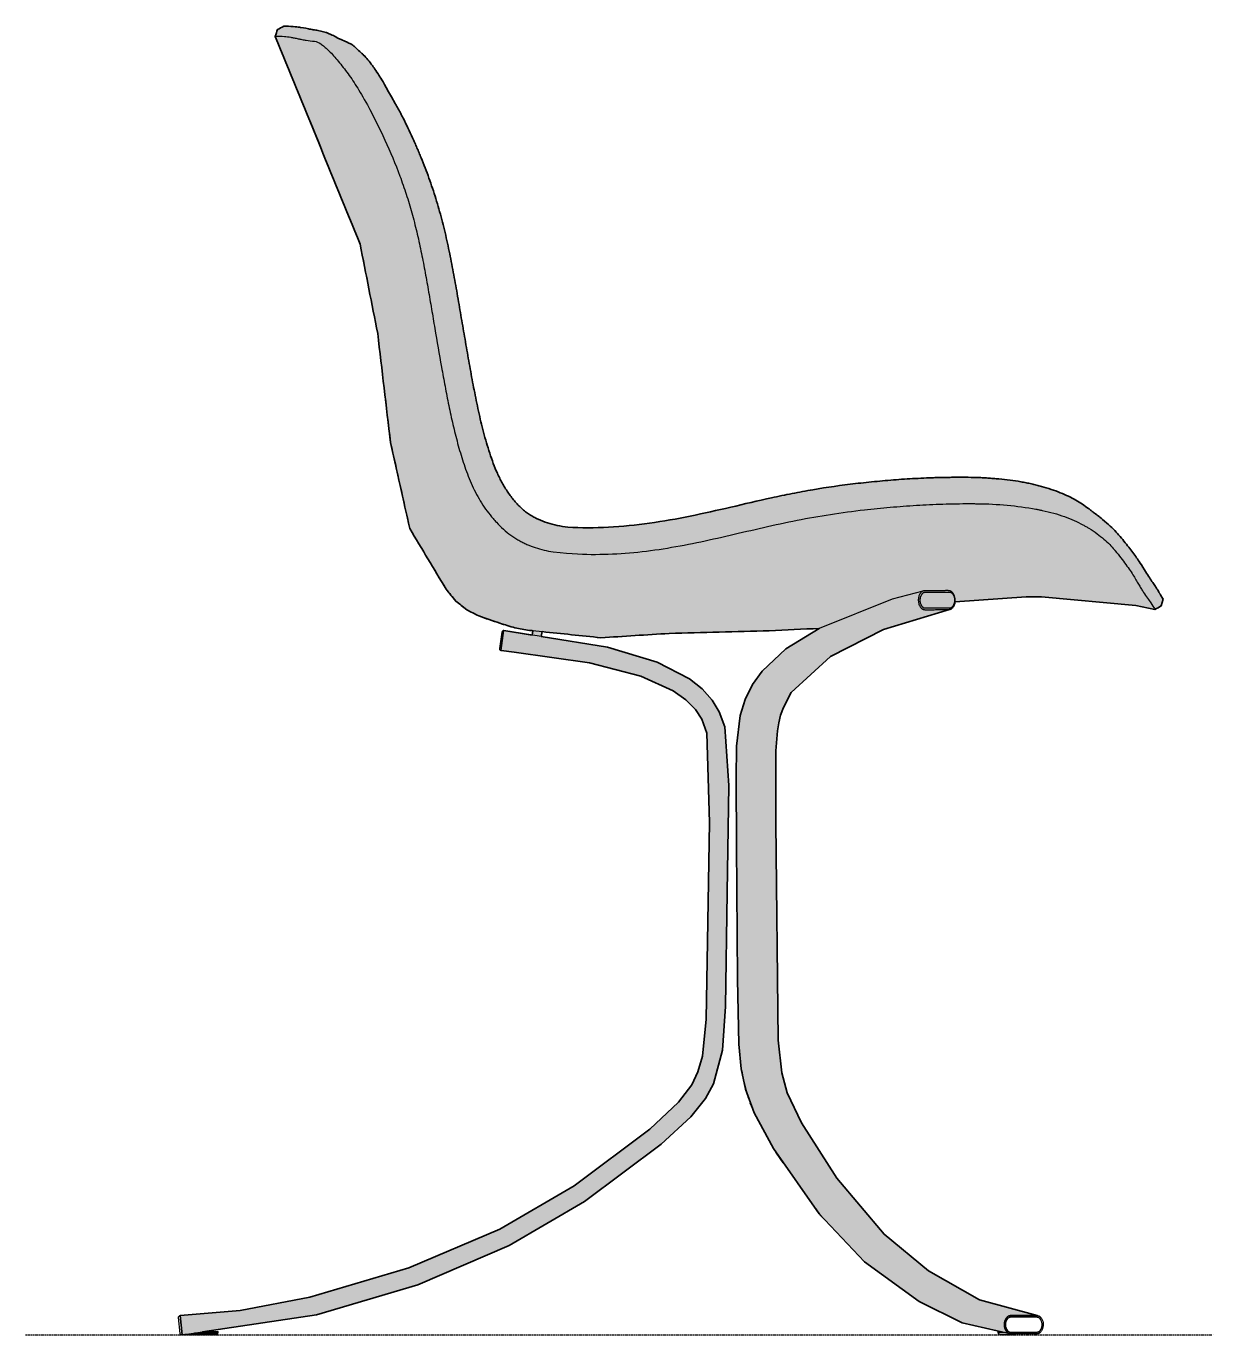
# Model space of a CAD drawing. Header units: millimetres. Extents: x 0 to 1796, y -1115 to 757.
# Drawn here: x 1108 to 1796, y 0 to 757 of the extents above; entities that cross this region are included whole.
import ezdxf

# ---------------------------------------------------------------- set-up
doc = ezdxf.new("R2010")
doc.units = ezdxf.units.MM
doc.linetypes.add('Dots', pattern=[1, 0, -1])
doc.layers.add('Blocks', color=7, linetype='Continuous')
doc.layers.add('Blocks$Fill', color=7, linetype='Continuous', true_color=0xffffff)
for name, color, linetype, lineweight, true_color in [('Blocks$Inner', 7, 'Continuous', 25, 0x007f00), ('Blocks$Outline', 7, 'Continuous', 35, 0xff3f3f), ('Groud', 7, 'Dots', 25, 0x243775)]:
    doc.layers.add(name, color=color, linetype=linetype, lineweight=lineweight, true_color=true_color)

# ---------------------------------------------------------------- blocks, each defined once
blk = doc.blocks.new('PK9 Dining Chair Side')
at = {"layer": 'Blocks$Fill'}
blk.add_hatch(color=256, dxfattribs=at).paths.add_polyline_path([(657.42, 425.2), (655.27, 428.93), (655.27, 428.93), (655.26, 428.93), (655.26, 428.93), (655.26, 428.93), (655.26, 428.93), (655.26, 428.93), (655.26, 428.93), (655.26, 428.94), (655.26, 428.94), (655.26, 428.94), (655.24, 428.96), (655.19, 429.05), (655, 429.35), (653.33, 432.12), (652.68, 433.15), (643.09, 447.84), (642.12, 449.25), (640, 452.17), (637.56, 455.35), (634.81, 458.78), (631.07, 463.28), (630.34, 464.1), (629.57, 464.94), (628.74, 465.78), (627.86, 466.63), (626.93, 467.49), (625.95, 468.35), (620.93, 472.65), (620.19, 473.26), (619.98, 473.42), (614.22, 477.72), (612.57, 478.93), (610.82, 480.14), (608.96, 481.34), (608, 481.93), (607, 482.51), (605.99, 483.09), (604.94, 483.65), (603.86, 484.21), (602.75, 484.75), (601.6, 485.29), (600.42, 485.81), (597.97, 486.83), (595.38, 487.82), (592.69, 488.75), (589.92, 489.64), (587.08, 490.47), (584.2, 491.24), (581.3, 491.94), (578.33, 492.58), (575.28, 493.14), (572.15, 493.63), (568.96, 494.06), (562.51, 494.76), (556.08, 495.28), (552.89, 495.48), (549.67, 495.61), (543.19, 495.74), (527.03, 495.57), (517.41, 495.21), (504.68, 494.44), (492.04, 493.39), (479.54, 492.06), (467.19, 490.47), (454.99, 488.57), (442.95, 486.35), (384.02, 473.3), (372.28, 471.07), (366.39, 470.08), (360.49, 469.21), (354.56, 468.45), (348.62, 467.82), (342.68, 467.31), (336.73, 466.92), (330.8, 466.65), (324.89, 466.54), (321.95, 466.56), (319.01, 466.63), (316.09, 466.75), (313.19, 466.95), (311.63, 467.14), (310.11, 467.36), (308.6, 467.62), (307.12, 467.9), (305.65, 468.22), (304.22, 468.58), (302.8, 468.97), (301.41, 469.39), (300.04, 469.86), (298.7, 470.36), (297.38, 470.89), (296.08, 471.47), (294.81, 472.09), (293.56, 472.75), (292.33, 473.45), (291.73, 473.82), (291.13, 474.19), (290.54, 474.59), (289.95, 474.99), (289.37, 475.41), (288.79, 475.85), (288.22, 476.29), (287.65, 476.76), (287.09, 477.23), (286.54, 477.72), (285.99, 478.23), (285.44, 478.75), (284.91, 479.28), (284.38, 479.82), (283.33, 480.94), (282.32, 482.1), (281.34, 483.31), (280.38, 484.55), (279.45, 485.82), (278.56, 487.13), (277.69, 488.45), (276.86, 489.79), (276.05, 491.14), (275.28, 492.5), (274.54, 493.86), (273.83, 495.24), (273.15, 496.63), (272.49, 498.03), (271.26, 500.88), (270.12, 503.77), (269.05, 506.7), (268.04, 509.67), (266.16, 515.73), (264.48, 521.84), (262.97, 527.88), (260.29, 540.04), (245.83, 620.43), (243.29, 632.61), (241.87, 638.72), (240.34, 644.82), (238.68, 650.87), (236.89, 656.85), (234.98, 662.79), (232.92, 668.72), (230.74, 674.61), (227.22, 683.33), (223.44, 691.94), (220.78, 697.69), (218.01, 703.34), (215.12, 708.79), (213.43, 711.86), (207.19, 722.88), (204.6, 727.24), (204.39, 727.57), (202.15, 730.97), (201.18, 732.36), (200.21, 733.69), (198.9, 735.43), (197.61, 737.03), (196.98, 737.77), (196.36, 738.48), (195.75, 739.15), (195.15, 739.78), (194.47, 740.46), (191.42, 743.24), (191.36, 743.3), (190.71, 743.93), (190.39, 744.23), (190.08, 744.51), (189.77, 744.77), (189.46, 745.02), (189.16, 745.25), (188.87, 745.47), (188.58, 745.67), (188.29, 745.87), (188.16, 745.95), (188.02, 746.04), (187.87, 746.13), (187.69, 746.23), (187.47, 746.34), (187.21, 746.47), (186.53, 746.79), (180.29, 749.51), (179.79, 749.87), (179.42, 750.13), (179.06, 750.36), (178.71, 750.58), (178.35, 750.78), (178.01, 750.97), (177.67, 751.14), (177.5, 751.21), (177.33, 751.29), (177.16, 751.36), (177, 751.42), (173.56, 752.87), (168.73, 754.06), (168.24, 754.16), (167.93, 754.23), (167.82, 754.24), (167.73, 754.26), (167.11, 754.33), (166.02, 754.51), (161.67, 755.28), (158.57, 755.79), (157.27, 755.97), (155.53, 756.17), (153.13, 756.36), (149.85, 756.53), (149.21, 756.49), (148.99, 756.47), (148.98, 756.47), (148.97, 756.47), (148.97, 756.47), (148.97, 756.47), (145.35, 754.6), (144.06, 750.57), (144.06, 750.57), (144.06, 750.57), (144.06, 750.57), (144.06, 750.57), (144.06, 750.57), (144.06, 750.57), (144.06, 750.57), (144.06, 750.57), (144.06, 750.57), (144.06, 750.57), (144.06, 750.57), (144.06, 750.57), (144.06, 750.57), (144.06, 750.57), (144.06, 750.57), (144.06, 750.57), (144.06, 750.57), (144.06, 750.57), (144.06, 750.57), (144.06, 750.57), (144.06, 750.57), (144.06, 750.57), (144.06, 750.57), (144.06, 750.57), (144.06, 750.57), (144.06, 750.57), (144.06, 750.57), (144.06, 750.57), (144.06, 750.57), (144.06, 750.57), (144.06, 750.57), (144.06, 750.57), (144.06, 750.57), (144.06, 750.57), (144.06, 750.57), (144.06, 750.57), (144.06, 750.57), (144.06, 750.57), (144.06, 750.57), (144.06, 750.57), (144.06, 750.57), (144.06, 750.57), (144.06, 750.57), (144.06, 750.57), (144.06, 750.57), (144.06, 750.57), (144.06, 750.57), (193.09, 630.53), (203.27, 578.86), (210.7, 515.89), (221.83, 466.07), (242.8, 431.14), (248.46, 424.2), (254.75, 419.13), (261.74, 415.55), (273.81, 411.41), (282.63, 408.66), (290.97, 407.25), (293.01, 407.04), (292.61, 404.52), (276.27, 407.16), (276.07, 407.14), (275.9, 407.09), (275.77, 407.03), (275.56, 406.87), (275.43, 406.71), (275.36, 406.58), (275.29, 406.37), (275.26, 406.16), (273.82, 396.75), (273.82, 396.75), (273.8, 396.53), (273.83, 396.31), (273.88, 396.17), (273.97, 396), (274.14, 395.8), (274.26, 395.71), (274.42, 395.63), (274.61, 395.57), (282.27, 394.68), (325.83, 388.45), (355.48, 380.78), (374.22, 372.28), (381.45, 367.14), (386.97, 361.57), (390.76, 355.86), (393.61, 347.89), (395.09, 296.22), (394.08, 227.31), (393.29, 182.48), (391.07, 161.16), (388.41, 151.99), (384.87, 144.49), (377.29, 134.56), (360.64, 118.86), (316.93, 86.15), (273.97, 61.11), (221.35, 38.7), (164.02, 21.74), (123.66, 13.95), (89.12, 11.1), (90.2, 0), (91.82, 0.24), (110.09, 0.24), (110.89, 1.04), (110.89, 1.75), (102.05, 1.75), (167.9, 11.46), (226.4, 28.92), (279.35, 51.61), (322.96, 77.06), (367.21, 110.12), (384.3, 126.08), (392.84, 136.67), (397.41, 145.15), (402.75, 164.54), (404.43, 189.79), (405.41, 255.72), (406.32, 317.48), (403.96, 351.51), (400.82, 360.14), (396.66, 366.88), (390.85, 373.37), (383.5, 379.28), (364.96, 388.86), (336.12, 397.51), (297.86, 403.68), (298.32, 406.49), (332.29, 402.96), (371.86, 405.47), (429.71, 406.99), (458.62, 408.39), (439.24, 396.62), (425.58, 383.73), (420.11, 375.9), (415.86, 367.25), (412.97, 358.03), (410.85, 340.25), (410.55, 321.38), (411.38, 205.67), (412.14, 167.92), (413.54, 153.72), (415.92, 141.94), (420.9, 128.29), (432.09, 107.61), (458.54, 69.89), (484.84, 42.16), (516.43, 19.27), (541.23, 6.89), (568.23, 0.77), (568.2, 0.78), (568.14, 0.81), (568.08, 0.84), (568.03, 0.87), (567.97, 0.9), (567.92, 0.93), (567.86, 0.97), (567.81, 1.01), (567.76, 1.04), (567.7, 1.08), (567.66, 1.12), (567.61, 1.16), (567.57, 1.2), (567.49, 1.27), (567.42, 1.33), (567.36, 1.4), (567.3, 1.46), (567.23, 1.53), (567.17, 1.6), (567.12, 1.67), (567.06, 1.74), (566.95, 1.89), (566.84, 2.03), (566.74, 2.19), (566.64, 2.34), (566.54, 2.5), (566.45, 2.66), (566.36, 2.83), (566.28, 3), (566.2, 3.18), (566.13, 3.37), (566.06, 3.56), (565.99, 3.75), (565.94, 3.94), (565.88, 4.13), (565.84, 4.33), (565.8, 4.53), (565.78, 4.64), (565.76, 4.75), (565.74, 4.98), (565.72, 5.2), (565.7, 5.42), (565.69, 5.64), (565.69, 5.85), (565.69, 6.07), (565.7, 6.28), (565.71, 6.49), (565.73, 6.7), (565.76, 6.9), (565.79, 7.1), (565.82, 7.3), (565.86, 7.49), (565.91, 7.68), (565.96, 7.87), (566, 7.98), (566.03, 8.09), (566.07, 8.2), (566.11, 8.31), (566.15, 8.41), (566.19, 8.51), (566.28, 8.7), (566.36, 8.88), (566.45, 9.05), (566.54, 9.2), (566.62, 9.34), (566.72, 9.49), (566.81, 9.64), (566.91, 9.77), (567, 9.9), (567.12, 10.04), (567.24, 10.17), (567.29, 10.24), (567.35, 10.3), (567.41, 10.36), (567.48, 10.42), (567.52, 10.46), (567.57, 10.5), (567.62, 10.54), (567.67, 10.58), (567.72, 10.62), (567.77, 10.66), (567.82, 10.7), (567.88, 10.73), (567.93, 10.76), (567.99, 10.79), (568.04, 10.82), (568.1, 10.85), (568.16, 10.88), (568.21, 10.9), (568.27, 10.92), (568.32, 10.94), (568.37, 10.96), (568.43, 10.97), (568.48, 10.99), (568.53, 11), (568.58, 11.01), (568.64, 11.02), (568.74, 11.04), (568.85, 11.06), (568.95, 11.07), (569.06, 11.08), (569.16, 11.08), (569.34, 11.09), (570.07, 11.1), (570.8, 11.1), (583.72, 11.1), (584.46, 11.09), (584.58, 11.09), (584.71, 11.08), (551.32, 20.13), (521.77, 37.07), (496.23, 58.21), (468.73, 90.57), (448.28, 122.45), (439.99, 139.8), (436.94, 151.36), (434.85, 170.25), (433.55, 296.03), (433.58, 337.52), (434.41, 349.06), (435.18, 353.87), (436.28, 358.3), (437.85, 362.74), (442.34, 371.36), (465.1, 392.2), (495.74, 407.68), (533.98, 419.26), (534.19, 419.3), (534.32, 419.33), (534.39, 419.35), (534.46, 419.37), (534.5, 419.39), (534.53, 419.4), (534.58, 419.42), (534.62, 419.43), (534.66, 419.45), (534.7, 419.47), (534.75, 419.49), (534.79, 419.51), (534.83, 419.54), (534.87, 419.56), (534.91, 419.58), (534.95, 419.61), (534.99, 419.63), (535.03, 419.66), (535.07, 419.69), (535.1, 419.72), (535.14, 419.75), (535.18, 419.78), (535.25, 419.84), (535.32, 419.9), (535.39, 419.97), (535.46, 420.04), (535.53, 420.11), (535.59, 420.18), (535.65, 420.25), (535.72, 420.33), (535.78, 420.41), (535.84, 420.49), (535.96, 420.65), (536.07, 420.81), (536.18, 420.98), (536.28, 421.16), (536.38, 421.34), (536.48, 421.52), (536.57, 421.7), (536.65, 421.89), (536.73, 422.09), (536.8, 422.28), (536.87, 422.48), (536.92, 422.68), (536.98, 422.87), (537.02, 423.07), (537.06, 423.27), (537.1, 423.51), (537.13, 423.74), (578.31, 426.53), (587.22, 426.65), (641.63, 421.7), (652.73, 419.31), (652.73, 419.31), (652.73, 419.31), (652.73, 419.31), (652.73, 419.31), (652.73, 419.31), (652.73, 419.31), (652.73, 419.31), (652.73, 419.31), (652.73, 419.31), (652.73, 419.31), (652.73, 419.31), (652.73, 419.31), (652.73, 419.31), (652.73, 419.31), (652.73, 419.31), (652.73, 419.31), (652.73, 419.31), (656.33, 421.4)], flags=0)
at = {"layer": 'Blocks$Inner'}
for p, q in [((293.01, 407.04), (292.61, 404.52)), ((298.32, 406.49), (297.86, 403.68)), ((423.46, 123.55), (425.9, 119.12)), ((97.25, 1.04), (110.89, 1.04)), ((567.04, 1.04), (562.09, 1.04)), ((562.89, 0.24), (571.2, 0.24))]:
    blk.add_line(p, q, dxfattribs=at)
for points in [[(148.97, 756.47), (145.35, 754.6), (144.06, 750.57)], [(458.62, 408.39), (429.71, 406.99), (371.86, 405.47), (332.29, 402.96), (290.97, 407.25), (282.63, 408.66), (273.81, 411.41), (261.74, 415.55), (254.75, 419.13), (248.46, 424.2), (242.8, 431.14), (221.83, 466.07), (210.7, 515.89), (203.27, 578.86), (193.09, 630.53), (144.06, 750.57)], [(568.23, 0.77), (541.23, 6.89), (516.43, 19.27), (484.84, 42.16), (458.54, 69.89), (432.09, 107.61), (420.9, 128.29), (415.92, 141.94), (413.54, 153.72), (412.14, 167.92), (411.38, 205.67), (410.83, 283.04), (410.55, 321.38), (410.85, 340.25), (412.97, 358.03), (415.86, 367.25), (420.11, 375.9), (425.58, 383.73), (439.24, 396.62), (458.85, 408.53), (500.97, 425.52), (518.8, 430.04)], [(537.13, 423.74), (578.31, 426.53), (587.22, 426.65), (641.63, 421.7), (652.73, 419.31)], [(652.73, 419.31), (656.33, 421.4), (657.42, 425.2), (655.95, 427.75), (655.73, 428.14), (655.49, 428.54), (655.27, 428.93)], [(534.24, 419.31), (533.98, 419.26), (495.74, 407.68), (465.1, 392.2), (442.34, 371.36), (437.85, 362.74), (436.28, 358.3), (435.18, 353.87), (434.41, 349.06), (433.58, 337.52), (433.55, 296.03), (434.85, 170.25), (436.94, 151.36), (439.99, 139.8), (448.28, 122.45), (468.73, 90.57), (496.23, 58.21), (521.77, 37.07), (551.32, 20.13), (584.71, 11.08)], [(89.12, 11.1), (90.2, 0), (167.9, 11.46), (226.4, 28.92), (279.35, 51.61), (322.96, 77.06), (367.21, 110.12), (384.3, 126.08), (392.84, 136.67), (397.41, 145.15), (402.75, 164.54), (404.43, 189.79), (405.41, 255.72), (406.32, 317.48), (403.96, 351.51), (400.82, 360.14), (396.66, 366.88), (390.85, 373.37), (383.5, 379.28), (364.96, 388.86), (336.12, 397.51), (276.27, 407.16), (276.07, 407.14), (275.9, 407.09), (275.77, 407.03), (275.56, 406.87), (275.43, 406.71), (275.36, 406.58), (275.29, 406.37), (275.26, 406.16), (273.82, 396.75), (273.8, 396.53), (273.83, 396.31), (273.88, 396.17), (273.97, 396), (274.14, 395.8), (274.26, 395.71), (274.42, 395.63), (274.61, 395.57), (276.27, 407.16)], [(88.11, 10.11), (88.13, 10.32), (88.21, 10.53), (88.28, 10.66), (88.41, 10.81), (88.62, 10.97), (88.75, 11.04), (88.92, 11.09), (89.12, 11.1), (123.66, 13.95), (164.02, 21.74), (221.35, 38.7), (273.97, 61.11), (316.93, 86.15), (360.64, 118.86), (377.29, 134.56), (384.87, 144.49), (388.41, 151.99), (391.07, 161.16), (393.29, 182.48), (394.08, 227.31), (395.09, 296.22), (393.61, 347.89), (390.76, 355.86), (386.97, 361.57), (381.45, 367.14), (374.22, 372.28), (355.48, 380.78), (325.83, 388.45), (282.27, 394.68), (274.61, 395.57), (274.42, 395.63), (274.26, 395.71), (274.14, 395.8), (273.97, 396), (273.88, 396.17), (273.83, 396.31), (273.8, 396.53), (273.82, 396.75)], [(413.9, 152.54), (414.14, 150.05), (414.65, 147.99)], [(414.99, 146.6), (417.24, 137.46), (417.62, 136.51)], [(418.57, 134.16), (421.1, 127.85), (422.42, 125.44)], [(428.62, 114.2), (433.71, 104.95), (437.63, 99.44)], [(456.55, 72.79), (459.1, 69.21), (461.1, 67.14)], [(90.19, 0), (89.99, -0.02), (89.82, -0.01), (89.68, 0.03), (89.44, 0.15), (89.29, 0.27), (89.19, 0.38), (89.08, 0.58), (89.01, 0.78), (88.11, 10.08)], [(102.05, 1.75), (110.89, 1.75), (110.89, 1.04), (110.09, 0.24), (91.82, 0.24)], [(562.86, 0.24), (562.06, 1.04), (562.06, 1.65), (564.34, 1.65)]]:
    blk.add_lwpolyline(points, dxfattribs=at)
for points, degree in [([(144.06, 750.57), (144.05, 750.58), (144.35, 750.62), (144.93, 750.66)], 3), ([(149.85, 756.53), (149.3, 756.5), (149, 756.47), (148.97, 756.47)], 3), ([(177, 751.42), (173.56, 752.87)], 1), ([(246.54, 616.23), (246.61, 615.85), (246.68, 615.47), (246.75, 615.09)], 3), ([(545.49, 480.5), (546.26, 480.5), (547.82, 480.49), (549.37, 480.48), (550.15, 480.47)], 3), ([(550.15, 480.47), (555.91, 480.4), (567.28, 479.82), (578.41, 478.29), (583.93, 477.29)], 3), ([(583.93, 477.29), (584.54, 477.18), (585.75, 476.95), (586.95, 476.7), (587.55, 476.58)], 3), ([(304.71, 452.57), (316.18, 451.35), (329.19, 450.91), (348.92, 451.82), (368.47, 454.24), (387.75, 457.9), (407, 462.21), (426.28, 466.78), (439.33, 469.61), (445.85, 470.92)], 3), ([(587.55, 476.58), (592.17, 475.63), (600.71, 473.23), (607.88, 470.01), (611.13, 468.24)], 3), ([(631.74, 462.46), (630.01, 464.62), (627.75, 466.9), (624.91, 469.21)], 3), ([(611.13, 468.24), (611.72, 467.92), (612.87, 467.27), (613.98, 466.61), (614.52, 466.27)], 3), ([(614.52, 466.27), (617.9, 464.19), (623.72, 459.97), (627.7, 455.88), (629.25, 453.92)], 3), ([(647.88, 440.38), (644.49, 445.75), (642.35, 449.06), (637.77, 455.19), (633.9, 459.93), (631.74, 462.46)], 3), ([(629.25, 453.92), (629.33, 453.81), (629.5, 453.61), (629.66, 453.4), (629.74, 453.3)], 3), ([(655.27, 428.93), (655.26, 428.94), (655.05, 429.23), (654.4, 430.35), (653.4, 432.05), (651.99, 434.2), (650.08, 436.88), (648.65, 439.22), (647.88, 440.38)], 3), ([(529.67, 430.17), (529.42, 430.17), (528.9, 430.17), (528.39, 430.16), (528.13, 430.16)], 3)]:
    blk.add_open_spline(points, degree=degree, dxfattribs=at)
for points, knots in [([(144.93, 750.66), (145.81, 750.72), (148.14, 750.75), (152.24, 750.3), (154.99, 749.74), (157.19, 749.28), (159.48, 748.82), (162.66, 748.22), (165.1, 747.95), (166.78, 747.8)], [11.133405, 11.133405, 11.133405, 11.133405, 11.466738, 11.633405, 11.716738, 11.800071, 11.883405, 11.966738, 12.133405, 12.133405, 12.133405, 12.133405]), ([(173.56, 752.87), (168.31, 754.2), (167.07, 754.32), (165.64, 754.58), (163.12, 754.95), (161.12, 755.45), (154.91, 756.32), (149.85, 756.53)], [119.7088138, 119.7088138, 119.7088138, 119.7088138, 119.7231969, 119.7544469, 119.8169469, 119.8794469, 119.9119383, 119.9119383, 119.9119383, 119.9119383]), ([(180.29, 749.51), (180.12, 749.64), (178.96, 750.48), (177.87, 751.09), (177, 751.42)], [115.2703312, 115.2703312, 115.2703312, 115.2703312, 115.2908516, 115.4155955, 115.4155955, 115.4155955, 115.4155955]), ([(191.42, 743.24), (191.4, 743.26), (191.16, 743.5), (190.49, 744.16), (189.45, 745.05), (187.97, 746.12), (186.95, 746.66), (180.29, 749.51)], [115.24025483, 115.24025483, 115.24025483, 115.24025483, 115.24058642, 115.24405864, 115.25100308, 115.25794753, 115.27033116, 115.27033116, 115.27033116, 115.27033116]), ([(166.78, 747.8), (167.86, 747.63), (169.65, 746.87), (172.39, 744.83), (174.61, 742.82), (177.08, 740.25), (179.79, 737.14), (182.62, 733.67), (185.44, 729.97), (188.22, 726.05), (191.98, 720.37), (194.81, 715.6), (197.33, 710.96)], [12.133405, 12.133405, 12.133405, 12.133405, 12.300071, 12.383405, 12.466738, 12.550071, 12.633405, 12.716738, 12.800071, 12.883405, 12.966738, 13.133405, 13.133405, 13.133405, 13.133405]), ([(213.43, 711.86), (207.21, 722.94), (205.91, 725.12), (204.34, 727.67), (202.44, 730.58), (199.96, 734.09), (197.58, 737.13), (195.7, 739.23), (194.47, 740.47), (193.43, 741.45), (192.66, 742.1), (191.42, 743.24)], [39.577087, 39.577087, 39.577087, 39.577087, 86.272937, 88.003508, 93.582333, 97.404045, 102.6821, 107.981966, 109.520947, 111.059928, 115.240255, 115.240255, 115.240255, 115.240255]), ([(313.19, 466.95), (309.02, 467.42), (303.13, 468.61), (296.91, 471.02), (293.54, 472.72), (291.12, 474.16), (288.78, 475.81), (285.77, 478.32), (282.25, 481.99), (279.1, 486.22), (276.84, 489.78), (275.26, 492.49), (273.81, 495.23), (272.03, 498.96), (270.07, 503.75), (268.01, 509.64), (266.13, 515.73), (264.44, 521.86), (262.95, 527.88), (261.58, 533.9), (260.28, 540.03), (259.04, 546.21), (257.89, 552.32), (256.77, 558.43), (255.67, 564.62), (254.58, 570.85), (253.5, 577.04), (252.43, 583.24), (251.37, 589.48), (250.31, 595.71), (249.24, 601.89), (248.15, 608.06), (247.02, 614.27), (245.84, 620.44), (244.61, 626.53), (243.31, 632.61), (241.42, 640.77), (238.76, 650.91), (235.07, 662.8), (231.53, 672.67), (228.83, 679.48), (227.22, 683.34), (225.99, 686.2), (224.73, 689.06), (223.01, 692.91), (220.8, 697.71), (218.49, 702.43), (216.82, 705.64), (215.86, 707.45), (215.13, 708.79), (214.39, 710.12), (213.82, 711.15), (213.5, 711.73), (213.43, 711.86)], [38.9580477, 38.9580477, 38.9580477, 38.9580477, 38.9858255, 38.9997144, 39.0066588, 39.0136033, 39.0205477, 39.0274922, 39.0413811, 39.05527, 39.0622144, 39.0691588, 39.0761033, 39.0830477, 39.0969366, 39.1108255, 39.1247144, 39.1386033, 39.1524922, 39.1663811, 39.18027, 39.1941588, 39.2080477, 39.2219366, 39.2358255, 39.2497144, 39.2636033, 39.2774922, 39.2913811, 39.30527, 39.3191588, 39.3330477, 39.3469366, 39.3608255, 39.3747144, 39.3886033, 39.4024922, 39.43027, 39.4580477, 39.4858255, 39.4997144, 39.5066588, 39.5136033, 39.5205477, 39.5274922, 39.5413811, 39.55527, 39.5622144, 39.5656866, 39.5691588, 39.5726311, 39.5761033, 39.5770869, 39.5770869, 39.5770869, 39.5770869]), ([(197.33, 710.96), (200.92, 704.19), (207.71, 690.87), (214.95, 673.44), (219.83, 659.35), (223.07, 648.57), (225.89, 637.68), (228.34, 626.55), (230.51, 615.4), (232.51, 604.22), (234.42, 593), (236.91, 578.04), (239.49, 563.11), (241.84, 550.16), (243.25, 542.82), (244.37, 537.27), (245.54, 531.75), (246.76, 526.3), (248.06, 520.85), (249.5, 515.33), (251.05, 509.83), (253.28, 502.62), (256.54, 493.64), (260.81, 484.89), (264.85, 478.45), (267.62, 474.7), (270.01, 471.82), (272.52, 468.99), (275.89, 465.63), (279.5, 462.68), (282.5, 460.63), (284.79, 459.26), (287.12, 458.04), (290.29, 456.57), (296.01, 454.4), (301.17, 453.16), (304.71, 452.57)], [13.133405, 13.133405, 13.133405, 13.133405, 13.210328, 13.287251, 13.325712, 13.364174, 13.402635, 13.441097, 13.479558, 13.51802, 13.556481, 13.594943, 13.671866, 13.710328, 13.729558, 13.748789, 13.76802, 13.787251, 13.806481, 13.825712, 13.844943, 13.864174, 13.902635, 13.941097, 13.960328, 13.979558, 13.989174, 13.998789, 14.01802, 14.037251, 14.046866, 14.056481, 14.066097, 14.075712, 14.094943, 14.133405, 14.133405, 14.133405, 14.133405]), ([(239.08, 649.27), (239.56, 647.53), (240.12, 645.46), (240.65, 643.38), (240.74, 643.04)], [-762.291104, -762.291104, -762.291104, -762.291104, -756.903511, -755.878936, -755.878936, -755.878936, -755.878936]), ([(624.91, 469.21), (620.7, 472.9), (619.36, 473.87), (618.25, 474.66), (617.3, 475.37), (615.79, 476.51), (613.72, 478.12), (610.89, 480.15), (607.07, 482.54), (602.84, 484.78), (598.05, 486.86), (592.75, 488.79), (588.05, 490.22), (584.21, 491.25), (581.31, 491.95), (578.35, 492.59), (574.27, 493.34), (568.99, 494.1), (563.59, 494.68), (559.28, 495.05), (556.08, 495.29), (552.89, 495.49), (548.6, 495.67), (543.2, 495.76), (537.78, 495.75), (533.46, 495.69), (530.24, 495.64), (527.03, 495.58), (522.75, 495.45), (517.41, 495.22), (511.02, 494.87), (502.55, 494.31), (492.02, 493.44), (475.35, 491.66), (458.97, 489.37), (442.93, 486.4), (427.01, 483.03), (407.39, 478.41), (384.04, 473.13), (360.54, 468.88), (336.71, 466.6), (320.92, 466.34), (313.19, 466.95)], [38.3788892, 38.3788892, 38.3788892, 38.3788892, 38.3819608, 38.3873956, 38.3928303, 38.3982651, 38.4036999, 38.4145695, 38.425439, 38.4363086, 38.4471782, 38.4580477, 38.4689173, 38.4743521, 38.4797869, 38.4852216, 38.4906564, 38.501526, 38.5123956, 38.5178303, 38.5232651, 38.5286999, 38.5341347, 38.5450042, 38.5558738, 38.5613086, 38.5667434, 38.5721782, 38.5776129, 38.5884825, 38.5993521, 38.6102216, 38.6319608, 38.6536999, 38.6971782, 38.7189173, 38.7406564, 38.7841347, 38.8276129, 38.8710912, 38.9145695, 38.9580477, 38.9580477, 38.9580477, 38.9580477]), ([(445.85, 470.92), (452.21, 472.19), (465.03, 474.43), (483.03, 476.82), (497.15, 478.25), (507.2, 479.05), (514.78, 479.58), (522.4, 480), (532.61, 480.38), (540.32, 480.5), (545.49, 480.5)], [15.133405, 15.133405, 15.133405, 15.133405, 15.333405, 15.533405, 15.683405, 15.758405, 15.833405, 15.908405, 15.983405, 16.133405, 16.133405, 16.133405, 16.133405]), ([(629.74, 453.3), (632.06, 450.44), (635.12, 446.44), (638.43, 441.75), (640.57, 438.57), (642.2, 435.78), (643.59, 433.3), (644.94, 431.09), (646.57, 428.48), (648.59, 425.73), (650.97, 422.26), (652.33, 419.85), (652.72, 419.31), (652.73, 419.31)], [23.1334045, 23.1334045, 23.1334045, 23.1334045, 23.2334045, 23.2834045, 23.3334045, 23.3834045, 23.4334045, 23.4834045, 23.5334045, 23.6334045, 23.7334045, 23.9334045, 24.0324566, 24.0324566, 24.0324566, 24.0324566]), ([(528.13, 430.16), (527, 430.16), (525.45, 430.16), (523.7, 430.15), (522.51, 430.15), (521.56, 430.15), (520.82, 430.15), (520.25, 430.15), (519.78, 430.14), (519.4, 430.13), (519, 430.09), (518.49, 429.97), (517.91, 429.63), (517.31, 429.02), (516.83, 428.32), (516.43, 427.55), (516.13, 426.72), (515.95, 425.84), (515.89, 424.95), (515.91, 424.1), (516, 423.28), (516.17, 422.6), (516.36, 422.05), (516.61, 421.49), (516.99, 420.83), (517.44, 420.25), (517.89, 419.8), (518.29, 419.51), (518.76, 419.31), (519.31, 419.21), (519.91, 419.19), (520.53, 419.18), (521.19, 419.18), (522.12, 419.19), (523.37, 419.2), (524.46, 419.2), (525.03, 419.2)], [1, 1, 1, 1, 1.071429, 1.107143, 1.142857, 1.178571, 1.214286, 1.25, 1.267857, 1.285714, 1.303571, 1.321429, 1.357143, 1.392857, 1.428571, 1.464286, 1.5, 1.535714, 1.571429, 1.607143, 1.642857, 1.678571, 1.696429, 1.714286, 1.75, 1.785714, 1.803571, 1.821429, 1.839286, 1.857143, 1.875, 1.892857, 1.910714, 1.928571, 1.964286, 2, 2, 2, 2]), ([(525.37, 420), (524.51, 419.99), (522.77, 420.01), (520.89, 419.96), (519.71, 420.01), (519.29, 420.08), (518.93, 420.23), (518.41, 420.62), (517.82, 421.38), (517.32, 422.42), (517.06, 423.42), (516.98, 424.2), (516.98, 424.85), (517.01, 425.54), (517.16, 426.38), (517.46, 427.19), (517.78, 427.8), (518.03, 428.18), (518.26, 428.47), (518.46, 428.69), (518.67, 428.89), (518.89, 429.04), (519.1, 429.17), (519.32, 429.24), (519.54, 429.31), (520.55, 429.37), (522.35, 429.35), (525.8, 429.36), (528.38, 429.37), (530.11, 429.37)], [0, 0, 0, 0, 2.97197, 5.943941, 6.472078, 7.000215, 7.395542, 7.79087, 9.103832, 10.416795, 11.328994, 12.241193, 12.756885, 13.272577, 14.302916, 15.333255, 15.889324, 16.445393, 16.756801, 17.068209, 17.379616, 17.691024, 17.947501, 18.203978, 18.460455, 18.716932, 21.673911, 24.630891, 30.544849, 30.544849, 30.544849, 30.544849]), ([(525.03, 419.2), (526.1, 419.21), (527.55, 419.21), (529.18, 419.21), (530.27, 419.22), (531.14, 419.22), (531.81, 419.21), (532.4, 419.21), (533.06, 419.22), (533.82, 419.23), (534.42, 419.34), (534.87, 419.55), (535.18, 419.77), (535.46, 420.03), (535.81, 420.42), (536.19, 420.97), (536.58, 421.7), (536.88, 422.47), (537.08, 423.28), (537.17, 424.06), (537.19, 424.82), (537.15, 425.46), (537.07, 425.99), (536.96, 426.55), (536.76, 427.2), (536.49, 427.81), (536.21, 428.31), (535.95, 428.7), (535.69, 429.04), (535.44, 429.31), (535.23, 429.51), (535, 429.71), (534.74, 429.87), (534.45, 430), (534.15, 430.09), (533.83, 430.14), (533.5, 430.17), (533.16, 430.2), (532.7, 430.21), (532.09, 430.2), (531.33, 430.18), (530.52, 430.16), (529.96, 430.17), (529.67, 430.17)], [2, 2, 2, 2, 2.071429, 2.107143, 2.142857, 2.178571, 2.214286, 2.25, 2.285714, 2.321429, 2.357143, 2.375, 2.392857, 2.410714, 2.428571, 2.464286, 2.5, 2.535714, 2.571429, 2.607143, 2.642857, 2.678571, 2.696429, 2.714286, 2.75, 2.785714, 2.803571, 2.821429, 2.839286, 2.848214, 2.857143, 2.866071, 2.875, 2.883929, 2.892857, 2.901786, 2.910714, 2.919643, 2.928571, 2.946429, 2.964286, 2.982143, 3, 3, 3, 3]), ([(536.65, 426.44), (536.66, 426.4), (536.74, 426.11), (536.85, 425.48), (536.89, 424.54), (536.8, 423.5), (536.53, 422.49), (536.08, 421.54), (535.6, 420.88), (535.17, 420.45), (534.89, 420.25), (534.61, 420.13), (534.26, 420.05), (533.82, 420.02), (532.51, 420.01), (529.69, 420.01), (527.06, 420), (525.37, 420)], [-17.876993, -17.876993, -17.876993, -17.876993, -17.746502, -16.968673, -15.948466, -14.928258, -13.859512, -12.790767, -11.70462, -11.280133, -10.855646, -10.561095, -10.266545, -9.655116, -9.043687, -5.772162, 0, 0, 0, 0]), ([(530.11, 429.37), (530.64, 429.37), (531.69, 429.37), (532.94, 429.43), (533.85, 429.39), (534.28, 429.34), (534.57, 429.28), (534.78, 429.2), (535.03, 429.06), (535.32, 428.8), (535.63, 428.47), (535.93, 428.05), (536.21, 427.57), (536.46, 427.06), (536.58, 426.69), (536.63, 426.51)], [30.544849, 30.544849, 30.544849, 30.544849, 32.353406, 34.161963, 34.818613, 35.475263, 35.656258, 35.837253, 36.218308, 36.599362, 37.123302, 37.647243, 38.241626, 38.836009, 39.408788, 39.408788, 39.408788, 39.408788]), ([(576.89, 0.56), (575.75, 0.56), (574.48, 0.56), (573.07, 0.56), (572.78, 0.56), (572.48, 0.56), (572.01, 0.57), (571.83, 0.57), (571.21, 0.56), (570.71, 0.53), (570.05, 0.53), (569.88, 0.53), (569.57, 0.54), (569.42, 0.55), (569.16, 0.58), (569.05, 0.59), (568.87, 0.62), (568.81, 0.63), (568.68, 0.65), (568.63, 0.66), (568.51, 0.68), (568.45, 0.7), (568.32, 0.74), (568.26, 0.76), (568.12, 0.82), (568.05, 0.86), (567.9, 0.94), (567.82, 0.99), (567.69, 1.09), (567.62, 1.15), (567.46, 1.29), (567.38, 1.37), (567.21, 1.55), (567.13, 1.65), (566.91, 1.93), (566.77, 2.13), (566.51, 2.55), (566.39, 2.77), (566.17, 3.24), (566.07, 3.49), (565.91, 4), (565.85, 4.26), (565.75, 4.83), (565.72, 5.13), (565.69, 5.71), (565.68, 6), (565.73, 6.84), (565.82, 7.39), (566.05, 8.17), (566.16, 8.46), (566.39, 8.95), (566.51, 9.16), (566.75, 9.55), (566.88, 9.73), (567.08, 10), (567.16, 10.09), (567.31, 10.26), (567.39, 10.34), (567.6, 10.53), (567.73, 10.64), (567.95, 10.77), (568.02, 10.82), (568.18, 10.89), (568.25, 10.92), (568.39, 10.96), (568.46, 10.98), (568.67, 11.03), (568.82, 11.06), (569.09, 11.08), (569.23, 11.09), (569.61, 11.1), (569.84, 11.1), (570.3, 11.1), (570.53, 11.1), (571.07, 11.1), (571.38, 11.1), (572.12, 11.1), (572.55, 11.1), (573.49, 11.1), (574, 11.1), (575.26, 11.1), (576.05, 11.1), (576.9, 11.1)], [-0.149343, -0.149343, -0.149343, -0.149343, 0, 0, 0, 0.030845, 0.030845, 0.050112, 0.050112, 0.10052, 0.10052, 0.117431, 0.117431, 0.13135, 0.13135, 0.141246, 0.141246, 0.147797, 0.147797, 0.153019, 0.153019, 0.156781, 0.156781, 0.160542, 0.160542, 0.166233, 0.166233, 0.171923, 0.171923, 0.177614, 0.177614, 0.187576, 0.187576, 0.197538, 0.197538, 0.217462, 0.217462, 0.237386, 0.237386, 0.25731, 0.25731, 0.277234, 0.277234, 0.299953, 0.299953, 0.322671, 0.322671, 0.368108, 0.368108, 0.397103, 0.397103, 0.426098, 0.426098, 0.458832, 0.458832, 0.479016, 0.479016, 0.499201, 0.499201, 0.527476, 0.527476, 0.53969, 0.53969, 0.551904, 0.551904, 0.564118, 0.564118, 0.588462, 0.588462, 0.612805, 0.612805, 0.670488, 0.670488, 0.728171, 0.728171, 0.785854, 0.785854, 0.843537, 0.843537, 0.90122, 0.90122, 0.976815, 0.976815, 0.976815, 0.976815]), ([(576.89, 1.33), (575.63, 1.35), (574.35, 1.36), (573.07, 1.36), (572.83, 1.36), (572.36, 1.36), (571.65, 1.37), (570.94, 1.34), (570.34, 1.33), (569.88, 1.33), (569.59, 1.34), (569.35, 1.36), (569.17, 1.38), (568.99, 1.41), (568.81, 1.44), (568.63, 1.47), (568.47, 1.53), (568.31, 1.63), (568.16, 1.74), (568.01, 1.87), (567.84, 2.05), (567.63, 2.29), (567.4, 2.62), (567.19, 2.97), (567, 3.34), (566.78, 3.87), (566.62, 4.44), (566.53, 5.03), (566.48, 5.61), (566.49, 6.32), (566.59, 7.13), (566.78, 7.84), (567.03, 8.45), (567.3, 8.93), (567.54, 9.29), (567.8, 9.61), (568.02, 9.84), (568.23, 10.01), (568.42, 10.12), (568.55, 10.17), (568.7, 10.22), (568.86, 10.25), (569.02, 10.27), (569.19, 10.29), (569.36, 10.29), (569.57, 10.3), (569.93, 10.3), (570.42, 10.3), (571.08, 10.3), (571.98, 10.3), (573.15, 10.3), (574.72, 10.3), (576.03, 10.3), (576.9, 10.3)], [-0.135648, -0.135648, -0.135648, -0.135648, 0, 0, 0, 0.025, 0.05, 0.075, 0.1, 0.1125, 0.125, 0.13125, 0.1375, 0.14375, 0.15, 0.15625, 0.1625, 0.16875, 0.175, 0.18125, 0.1875, 0.2, 0.2125, 0.225, 0.2375, 0.25, 0.275, 0.2875, 0.3, 0.325, 0.35, 0.375, 0.4, 0.425, 0.45, 0.475, 0.5, 0.525, 0.5375, 0.55, 0.5625, 0.575, 0.5875, 0.6, 0.6125, 0.625, 0.65, 0.7, 0.75, 0.8, 0.85, 0.9, 0.976802, 0.976802, 0.976802, 0.976802]), ([(576.9, 11.1), (577.75, 11.1), (578.53, 11.1), (579.8, 11.1), (580.31, 11.1), (581.25, 11.1), (581.68, 11.1), (582.42, 11.1), (582.73, 11.1), (583.26, 11.1), (583.49, 11.1), (583.96, 11.1), (584.19, 11.1), (584.57, 11.09), (584.7, 11.08), (584.98, 11.06), (585.12, 11.03), (585.33, 10.98), (585.4, 10.96), (585.55, 10.92), (585.62, 10.89), (585.77, 10.82), (585.85, 10.77), (586.07, 10.64), (586.2, 10.53), (586.41, 10.34), (586.48, 10.26), (586.64, 10.09), (586.71, 10), (586.92, 9.73), (587.05, 9.55), (587.29, 9.16), (587.4, 8.95), (587.63, 8.46), (587.74, 8.17), (587.98, 7.39), (588.07, 6.84), (588.11, 6), (588.11, 5.71), (588.08, 5.13), (588.05, 4.83), (587.95, 4.26), (587.88, 4), (587.72, 3.49), (587.62, 3.24), (587.41, 2.77), (587.29, 2.55), (587.03, 2.13), (586.89, 1.93), (586.66, 1.65), (586.58, 1.55), (586.42, 1.37), (586.33, 1.29), (586.17, 1.15), (586.11, 1.09), (585.97, 0.99), (585.9, 0.94), (585.75, 0.86), (585.68, 0.82), (585.54, 0.76), (585.48, 0.74), (585.35, 0.7), (585.29, 0.68), (585.17, 0.66), (585.11, 0.65), (584.99, 0.63), (584.92, 0.62), (584.75, 0.59), (584.64, 0.58), (584.37, 0.55), (584.23, 0.54), (583.91, 0.53), (583.75, 0.53), (583.08, 0.53), (582.59, 0.56), (581.96, 0.57), (581.79, 0.57), (581.32, 0.56), (581.02, 0.56), (580.73, 0.56), (579.32, 0.56), (578.04, 0.56), (576.9, 0.56)], [0.976815, 0.976815, 0.976815, 0.976815, 1.052411, 1.052411, 1.110094, 1.110094, 1.167777, 1.167777, 1.225459, 1.225459, 1.283142, 1.283142, 1.340825, 1.340825, 1.365169, 1.365169, 1.389513, 1.389513, 1.401727, 1.401727, 1.413941, 1.413941, 1.426155, 1.426155, 1.45443, 1.45443, 1.474614, 1.474614, 1.494799, 1.494799, 1.527533, 1.527533, 1.556528, 1.556528, 1.585523, 1.585523, 1.63096, 1.63096, 1.653678, 1.653678, 1.676396, 1.676396, 1.696321, 1.696321, 1.716245, 1.716245, 1.736169, 1.736169, 1.756093, 1.756093, 1.766055, 1.766055, 1.776017, 1.776017, 1.781707, 1.781707, 1.787398, 1.787398, 1.793088, 1.793088, 1.79685, 1.79685, 1.800612, 1.800612, 1.805834, 1.805834, 1.812385, 1.812385, 1.822281, 1.822281, 1.8362, 1.8362, 1.853111, 1.853111, 1.903519, 1.903519, 1.922785, 1.922785, 1.953631, 1.953631, 1.953631, 2.103109, 2.103109, 2.103109, 2.103109]), ([(576.9, 10.3), (577.77, 10.3), (579.08, 10.3), (580.64, 10.3), (581.81, 10.3), (582.71, 10.3), (583.38, 10.3), (583.86, 10.3), (584.22, 10.3), (584.44, 10.29), (584.61, 10.29), (584.78, 10.27), (584.94, 10.25), (585.1, 10.22), (585.25, 10.17), (585.38, 10.12), (585.56, 10.01), (585.78, 9.84), (585.99, 9.61), (586.25, 9.29), (586.5, 8.93), (586.76, 8.45), (587.02, 7.84), (587.21, 7.13), (587.31, 6.32), (587.31, 5.61), (587.27, 5.03), (587.18, 4.44), (587.02, 3.87), (586.8, 3.34), (586.6, 2.97), (586.4, 2.62), (586.16, 2.29), (585.96, 2.05), (585.78, 1.87), (585.64, 1.74), (585.49, 1.63), (585.32, 1.53), (585.17, 1.47), (584.99, 1.44), (584.81, 1.41), (584.63, 1.38), (584.45, 1.36), (584.21, 1.34), (583.92, 1.33), (583.45, 1.33), (582.86, 1.34), (582.14, 1.37), (581.44, 1.36), (580.97, 1.36), (580.73, 1.36), (579.44, 1.36), (578.16, 1.35), (576.9, 1.33)], [0.976802, 0.976802, 0.976802, 0.976802, 1.053605, 1.103605, 1.153605, 1.203605, 1.253605, 1.303605, 1.328605, 1.341105, 1.353605, 1.366105, 1.378605, 1.391105, 1.403605, 1.416105, 1.428605, 1.453605, 1.478605, 1.503605, 1.528605, 1.553605, 1.578605, 1.603605, 1.628605, 1.653605, 1.666105, 1.678605, 1.703605, 1.716105, 1.728605, 1.741105, 1.753605, 1.766105, 1.772355, 1.778605, 1.784855, 1.791105, 1.797355, 1.803605, 1.809855, 1.816105, 1.822355, 1.828605, 1.841105, 1.853605, 1.878605, 1.903605, 1.928605, 1.953605, 1.953605, 1.953605, 2.089363, 2.089363, 2.089363, 2.089363])]:
    blk.add_open_spline(points, degree=3, knots=knots, dxfattribs=at)
at = {"layer": 'Blocks$Outline'}
for points in [[(537.13, 423.74), (578.31, 426.53), (587.22, 426.65), (641.63, 421.7), (652.73, 419.31)], [(656.33, 421.4), (657.42, 425.2)], [(584.71, 11.08), (551.32, 20.13), (521.77, 37.07), (496.23, 58.21), (468.73, 90.57), (448.28, 122.45), (439.99, 139.8), (436.94, 151.36), (434.85, 170.25), (433.55, 296.03), (433.58, 337.52), (434.41, 349.06), (435.18, 353.87), (436.28, 358.3), (437.85, 362.74), (442.34, 371.36), (465.1, 392.2), (495.74, 407.68), (533.98, 419.26), (534.19, 419.3)], [(102.05, 1.75), (167.9, 11.46), (226.4, 28.92), (279.35, 51.61), (322.96, 77.06), (367.21, 110.12), (384.3, 126.08), (392.84, 136.67), (397.41, 145.15), (402.75, 164.54), (404.43, 189.79), (405.41, 255.72), (406.32, 317.48), (403.96, 351.51), (400.82, 360.14), (396.66, 366.88), (390.85, 373.37), (383.5, 379.28), (364.96, 388.86), (336.12, 397.51), (297.86, 403.68)], [(292.61, 404.52), (276.27, 407.16), (276.07, 407.14), (275.9, 407.09), (275.77, 407.03), (275.56, 406.87), (275.43, 406.71), (275.36, 406.58), (275.29, 406.37), (275.26, 406.16), (273.82, 396.75), (273.82, 396.75)], [(293.01, 407.04), (292.61, 404.52)], [(297.86, 403.68), (298.32, 406.49)], [(458.62, 408.39), (439.24, 396.62), (425.58, 383.73), (420.11, 375.9), (415.86, 367.25), (412.97, 358.03), (410.85, 340.25), (410.55, 321.38), (410.83, 283.04), (411.38, 205.67), (412.14, 167.92), (413.54, 153.72), (415.92, 141.94), (420.9, 128.29), (432.09, 107.61), (458.54, 69.89), (484.84, 42.16), (516.43, 19.27), (541.23, 6.89), (568.23, 0.77)], [(273.82, 396.75), (273.8, 396.53), (273.83, 396.31), (273.88, 396.17), (273.97, 396), (274.14, 395.8), (274.26, 395.71), (274.42, 395.63), (274.61, 395.57), (282.27, 394.68), (325.83, 388.45), (355.48, 380.78), (374.22, 372.28), (381.45, 367.14), (386.97, 361.57), (390.76, 355.86), (393.61, 347.89), (395.09, 296.22), (394.08, 227.31), (393.29, 182.48), (391.07, 161.16), (388.41, 151.99), (384.87, 144.49), (377.29, 134.56), (360.64, 118.86), (316.93, 86.15), (273.97, 61.11), (221.35, 38.7), (164.02, 21.74), (123.66, 13.95), (89.12, 11.1)], [(89.12, 11.1), (90.2, 0), (91.82, 0.24)], [(91.82, 0.24), (110.09, 0.24), (110.89, 1.04), (110.89, 1.75), (102.05, 1.75)]]:
    blk.add_lwpolyline(points, dxfattribs=at)
for points, knots in [([(144.06, 750.57), (144.06, 750.57), (144.06, 750.57), (144.06, 750.57), (144.06, 750.57), (160.4, 710.56), (176.75, 670.54), (193.09, 630.53), (196.48, 613.3), (199.88, 596.08), (203.27, 578.86), (205.74, 557.87), (208.22, 536.88), (210.7, 515.89), (214.41, 499.28), (218.12, 482.68), (221.83, 466.07), (228.82, 454.43), (235.81, 442.79), (242.8, 431.14), (244.68, 428.83), (246.57, 426.52), (248.46, 424.2), (250.55, 422.51), (252.65, 420.82), (254.75, 419.13), (257.08, 417.94), (259.41, 416.74), (261.74, 415.55), (265.76, 414.17), (269.79, 412.79), (273.81, 411.41), (276.75, 410.49), (279.69, 409.57), (282.63, 408.66), (285.41, 408.19), (288.19, 407.72), (290.97, 407.25), (291.65, 407.18), (292.33, 407.11), (293.01, 407.04)], [-11.004169, -11.004169, -11.004169, -11.004169, -11, -11, -11, -10.999994, -10, -10, -10, -9, -9, -9, -8, -8, -8, -7, -7, -7, -6, -6, -6, -5, -5, -5, -4, -4, -4, -3, -3, -3, -2, -2, -2, -1, -1, -1, 0, 0, 0, 0.04937, 0.04937, 0.04937, 0.04937]), ([(177, 751.42), (175.85, 751.91), (174.71, 752.39), (173.56, 752.87), (168.31, 754.2), (167.07, 754.32), (165.64, 754.58), (163.12, 754.95), (161.12, 755.45), (154.91, 756.32), (149.85, 756.53), (149.3, 756.5), (149, 756.47), (148.97, 756.47), (147.77, 755.84), (146.56, 755.22), (145.35, 754.6), (144.92, 753.26), (144.49, 751.92), (144.06, 750.57)], [0, 0, 0, 0, 4.293218, 4.293218, 4.293218, 4.307601, 4.338851, 4.401351, 4.463851, 4.496343, 4.496343, 4.496343, 4.621343, 4.621343, 4.621343, 8.687902, 8.687902, 8.687902, 12.923255, 12.923255, 12.923255, 12.923255]), ([(213.43, 711.86), (207.21, 722.94), (205.91, 725.12), (204.34, 727.67), (202.44, 730.58), (199.96, 734.09), (197.58, 737.13), (195.7, 739.23), (194.47, 740.47), (193.43, 741.45), (192.66, 742.1), (191.42, 743.24), (191.4, 743.26), (191.16, 743.5), (190.49, 744.16), (189.45, 745.05), (187.97, 746.12), (186.95, 746.66), (180.29, 749.51), (180.12, 749.64), (178.96, 750.48), (177.87, 751.09), (177, 751.42)], [798.692549, 798.692549, 798.692549, 798.692549, 845.388398, 847.11897, 852.697795, 856.519507, 861.797562, 867.097427, 868.636409, 870.17539, 874.355717, 874.355717, 874.355717, 874.356048, 874.359521, 874.366465, 874.373409, 874.385793, 874.385793, 874.385793, 874.406314, 874.531057, 874.531057, 874.531057, 874.531057]), ([(657.42, 425.2), (656.93, 426.05), (656.44, 426.9), (655.95, 427.75), (655.88, 427.88), (655.8, 428.01), (655.73, 428.14), (655.65, 428.27), (655.57, 428.41), (655.49, 428.54), (655.42, 428.67), (655.34, 428.8), (655.27, 428.93), (655.26, 428.94), (655.05, 429.23), (654.4, 430.35), (653.4, 432.05), (651.99, 434.2), (650.08, 436.88), (648.65, 439.22), (647.88, 440.38), (644.49, 445.75), (642.35, 449.06), (637.77, 455.19), (633.9, 459.93), (631.74, 462.46), (630.01, 464.62), (627.75, 466.9), (624.91, 469.21), (620.7, 472.9), (619.36, 473.87), (618.25, 474.66), (617.3, 475.37), (615.79, 476.51), (613.72, 478.12), (610.89, 480.15), (607.07, 482.54), (602.84, 484.78), (598.05, 486.86), (592.75, 488.79), (588.05, 490.22), (584.21, 491.25), (581.31, 491.95), (578.35, 492.59), (574.27, 493.34), (568.99, 494.1), (563.59, 494.68), (559.28, 495.05), (556.08, 495.29), (552.89, 495.49), (548.6, 495.67), (543.2, 495.76), (537.78, 495.75), (533.46, 495.69), (530.24, 495.64), (527.03, 495.58), (522.75, 495.45), (517.41, 495.22), (511.02, 494.87), (502.55, 494.31), (492.02, 493.44), (475.35, 491.66), (458.97, 489.37), (442.93, 486.4), (427.01, 483.03), (407.39, 478.41), (384.04, 473.13), (360.54, 468.88), (336.71, 466.6), (320.92, 466.34), (313.19, 466.95), (309.02, 467.42), (303.13, 468.61), (296.91, 471.02), (293.54, 472.72), (291.12, 474.16), (288.78, 475.81), (285.77, 478.32), (282.25, 481.99), (279.1, 486.22), (276.84, 489.78), (275.26, 492.49), (273.81, 495.23), (272.03, 498.96), (270.07, 503.75), (268.01, 509.64), (266.13, 515.73), (264.44, 521.86), (262.95, 527.88), (261.58, 533.9), (260.28, 540.03), (259.04, 546.21), (257.89, 552.32), (256.77, 558.43), (255.67, 564.62), (254.58, 570.85), (253.5, 577.04), (252.43, 583.24), (251.37, 589.48), (250.31, 595.71), (249.24, 601.89), (248.15, 608.06), (247.02, 614.27), (245.84, 620.44), (244.61, 626.53), (243.31, 632.61), (241.42, 640.77), (238.76, 650.91), (235.07, 662.8), (231.53, 672.67), (228.83, 679.48), (227.22, 683.34), (225.99, 686.2), (224.73, 689.06), (223.01, 692.91), (220.8, 697.71), (218.49, 702.43), (216.82, 705.64), (215.86, 707.45), (215.13, 708.79), (214.39, 710.12), (213.82, 711.15), (213.5, 711.73), (213.43, 711.86)], [-4, -4, -4, -4, -3, -3, -3, -2, -2, -2, -1, -1, -1, 0, 0, 0, 0.125, 0.25, 0.375, 0.5, 0.625, 0.75, 0.75, 0.75, 1.083333, 1.416667, 1.75, 1.75, 1.75, 2.232329, 2.232329, 2.232329, 2.235401, 2.240836, 2.24627, 2.251705, 2.25714, 2.26801, 2.278879, 2.289749, 2.300618, 2.311488, 2.322357, 2.327792, 2.333227, 2.338662, 2.344097, 2.354966, 2.365836, 2.37127, 2.376705, 2.38214, 2.387575, 2.398444, 2.409314, 2.414749, 2.420184, 2.425618, 2.431053, 2.441923, 2.452792, 2.463662, 2.485401, 2.50714, 2.550618, 2.572357, 2.594097, 2.637575, 2.681053, 2.724531, 2.76801, 2.811488, 2.811488, 2.811488, 2.839266, 2.853155, 2.860099, 2.867043, 2.873988, 2.880932, 2.894821, 2.90871, 2.915655, 2.922599, 2.929543, 2.936488, 2.950377, 2.964266, 2.978155, 2.992043, 3.005932, 3.019821, 3.03371, 3.047599, 3.061488, 3.075377, 3.089266, 3.103155, 3.117043, 3.130932, 3.144821, 3.15871, 3.172599, 3.186488, 3.200377, 3.214266, 3.228155, 3.242043, 3.255932, 3.28371, 3.311488, 3.339266, 3.353155, 3.360099, 3.367043, 3.373988, 3.380932, 3.394821, 3.40871, 3.415655, 3.419127, 3.422599, 3.426071, 3.429543, 3.430527, 3.430527, 3.430527, 3.430527]), ([(534.19, 419.3), (534.21, 419.31), (534.32, 419.33), (534.55, 419.4), (534.87, 419.55), (535.18, 419.77), (535.46, 420.03), (535.81, 420.42), (536.19, 420.97), (536.58, 421.7), (536.88, 422.47), (537.05, 423.17), (537.11, 423.58), (537.13, 423.74)], [2.3399158, 2.3399158, 2.3399158, 2.3399158, 2.3425564, 2.3571425, 2.3749997, 2.3928569, 2.410714, 2.4285712, 2.4642855, 2.4999999, 2.5357142, 2.5714285, 2.5924143, 2.5924143, 2.5924143, 2.5924143]), ([(652.73, 419.31), (652.73, 419.31), (653.93, 420.01), (655.13, 420.7), (656.33, 421.4)], [24.032457, 24.032457, 24.032457, 24.032457, 24.032501, 28.19917, 28.19917, 28.19917, 28.19917]), ([(298.32, 406.49), (309.64, 405.31), (320.96, 404.14), (332.29, 402.96), (345.48, 403.8), (358.67, 404.63), (371.86, 405.47), (391.14, 405.97), (410.43, 406.48), (429.71, 406.99), (439.34, 407.46), (448.98, 407.92), (458.62, 408.39)], [0.177721, 0.177721, 0.177721, 0.177721, 1, 1, 1, 2, 2, 2, 3, 3, 3, 4, 4, 4, 4]), ([(568.23, 0.77), (568.22, 0.77), (568.21, 0.78), (568.12, 0.82), (568.05, 0.86), (567.9, 0.94), (567.82, 0.99), (567.69, 1.09), (567.62, 1.15), (567.46, 1.29), (567.38, 1.37), (567.21, 1.55), (567.13, 1.65), (566.91, 1.93), (566.77, 2.13), (566.51, 2.55), (566.39, 2.77), (566.17, 3.24), (566.07, 3.49), (565.91, 4), (565.85, 4.26), (565.75, 4.83), (565.72, 5.13), (565.69, 5.71), (565.68, 6), (565.73, 6.84), (565.82, 7.39), (566.05, 8.17), (566.16, 8.46), (566.39, 8.95), (566.51, 9.16), (566.75, 9.55), (566.88, 9.73), (567.08, 10), (567.16, 10.09), (567.31, 10.26), (567.39, 10.34), (567.6, 10.53), (567.73, 10.64), (567.95, 10.77), (568.02, 10.82), (568.18, 10.89), (568.25, 10.92), (568.39, 10.96), (568.46, 10.98), (568.67, 11.03), (568.82, 11.06), (569.09, 11.08), (569.23, 11.09), (569.61, 11.1), (569.84, 11.1), (570.3, 11.1), (570.53, 11.1), (571.07, 11.1), (571.38, 11.1), (572.12, 11.1), (572.55, 11.1), (573.49, 11.1), (574, 11.1), (575.26, 11.1), (576.05, 11.1), (576.9, 11.1), (577.75, 11.1), (578.53, 11.1), (579.8, 11.1), (580.31, 11.1), (581.25, 11.1), (581.68, 11.1), (582.42, 11.1), (582.73, 11.1), (583.26, 11.1), (583.49, 11.1), (583.96, 11.1), (584.19, 11.1), (584.53, 11.09), (584.62, 11.09), (584.71, 11.08)], [0.159927, 0.159927, 0.159927, 0.159927, 0.160542, 0.160542, 0.166233, 0.166233, 0.171923, 0.171923, 0.177614, 0.177614, 0.187576, 0.187576, 0.197538, 0.197538, 0.217462, 0.217462, 0.237386, 0.237386, 0.25731, 0.25731, 0.277234, 0.277234, 0.299953, 0.299953, 0.322671, 0.322671, 0.368108, 0.368108, 0.397103, 0.397103, 0.426098, 0.426098, 0.458832, 0.458832, 0.479016, 0.479016, 0.499201, 0.499201, 0.527476, 0.527476, 0.53969, 0.53969, 0.551904, 0.551904, 0.564118, 0.564118, 0.588462, 0.588462, 0.612805, 0.612805, 0.670488, 0.670488, 0.728171, 0.728171, 0.785854, 0.785854, 0.843537, 0.843537, 0.90122, 0.90122, 0.976815, 0.976815, 0.976815, 1.052411, 1.052411, 1.110094, 1.110094, 1.167777, 1.167777, 1.225459, 1.225459, 1.283142, 1.283142, 1.340825, 1.340825, 1.357494, 1.357494, 1.357494, 1.357494])]:
    blk.add_open_spline(points, degree=3, knots=knots, dxfattribs=at)

msp = doc.modelspace()

# ---------------------------------------------------------------- linework, layer by layer
at = {"layer": 'Groud'}
msp.add_lwpolyline([(1108.13, 0), (1795.5, 0)], dxfattribs=at)

# ---------------------------------------------------------------- block references
at = {"layer": 'Blocks'}
msp.add_blockref('PK9 Dining Chair Side', (1108.13, 0), dxfattribs=at)

doc.saveas('drawing.dxf')
